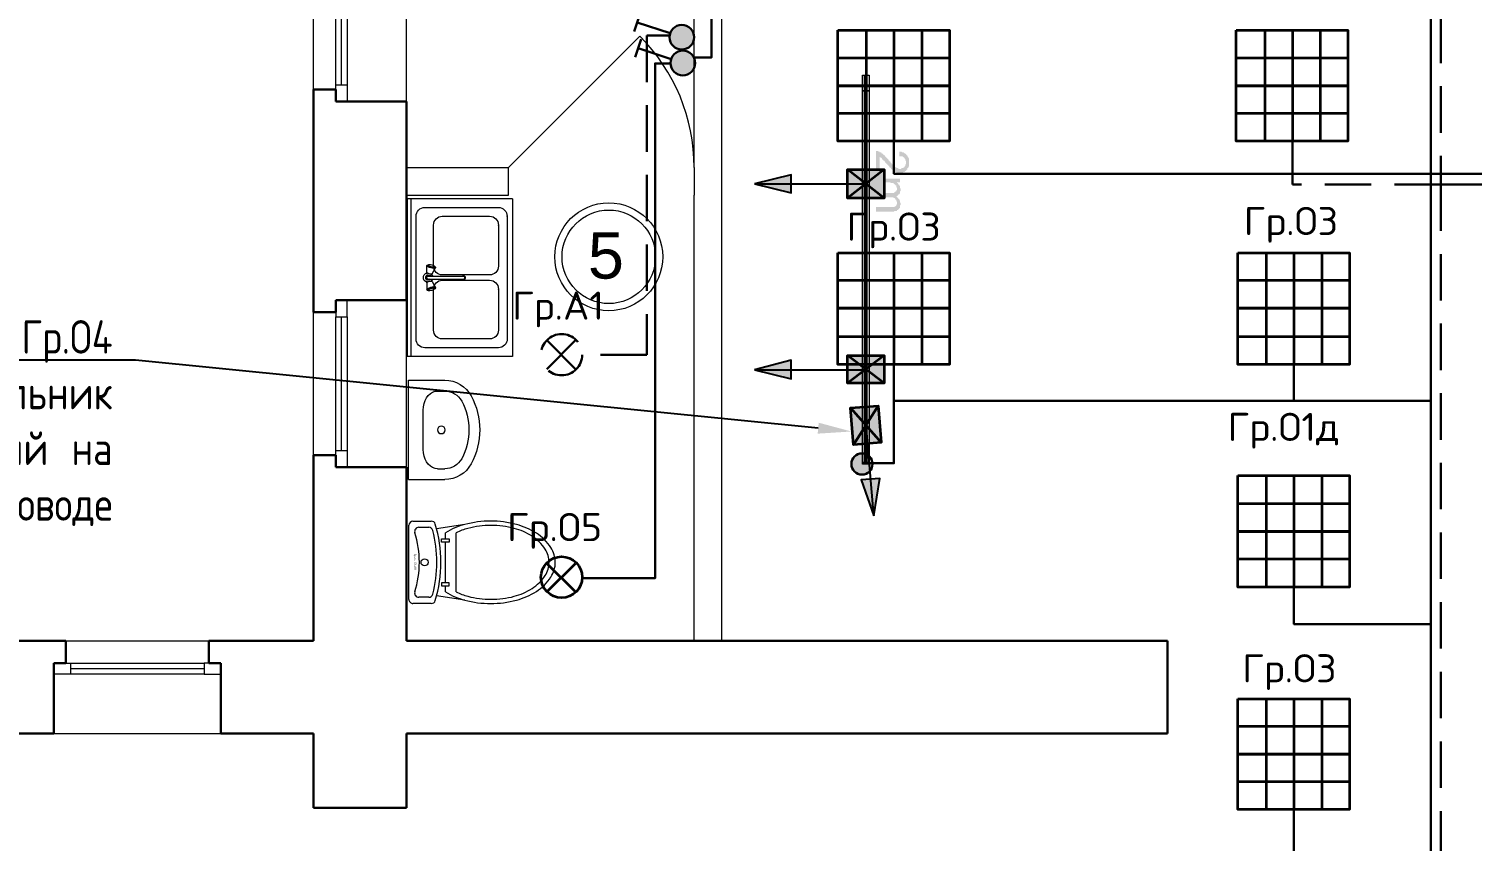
# Model space of a CAD drawing. Header units: metres. Extents: x -1525 to -1043, y -1331 to -1144.
# Drawn here: x -1447.07 to -1439.3, y -1202.86 to -1198.48 of the extents above; entities that cross this region are included whole.
import ezdxf
from ezdxf import colors
from ezdxf.entities.mleader import LeaderData, LeaderLine
from ezdxf.enums import TextEntityAlignment as Align
from ezdxf.math import Vec2, Vec3

# ---------------------------------------------------------------- set-up
doc = ezdxf.new("R2010")
doc.units = ezdxf.units.M
doc.header["$MEASUREMENT"] = 0
doc.linetypes.add('( Hidden )', pattern=[0.375, 0.25, -0.125])
doc.layers.add('_ЭОМ', color=10, linetype='Continuous', lineweight=30)
doc.layers.add('ЭС', color=5, linetype='Continuous', lineweight=30)
for name, color, linetype in [('PDF _ITAB-bus', 3, 'Continuous'), ('PDF _ITAB-light', 3, 'Continuous'), ('PDF _ITAB-light direct', 2, 'Continuous')]:
    doc.layers.add(name, color=color, linetype=linetype)
doc.styles.get("Standard").update_dxf_attribs({"font": 'txt.shx', "width": 0.8, "height": 0.0025})
doc.styles.add('Style-Arial', font='arial.ttf')

# ---------------------------------------------------------------- blocks, each defined once
blk = doc.blocks.new('*U7')
at = {"color": 7, "linetype": 'Continuous', "lineweight": 13}
for radius in [0.2906, 0.252]:
    blk.add_circle((0, 0), radius, dxfattribs=at)
at = {"color": 7, "linetype": 'Continuous', "lineweight": 13, "style": 'Style-Arial'}
blk.add_text('5', height=0.25, dxfattribs=at).set_placement((-0.1127, 0.1327), align=Align.TOP_LEFT)
blk = doc.blocks.new('SINK10')
at = {"color": 8, "linetype": 'Continuous', "lineweight": 13}
for p, q in [((-23, 0), (-23, -16.8)), ((23, 0), (-23, 0)), ((23, 0), (23, -16.8)), ((-17.86, -12.28), (-18, -13.44)), ((-17.46, -11.16), (-17.86, -12.28)), ((-16.81, -10.1), (-17.46, -11.16)), ((-15.92, -9.15), (-16.81, -10.1)), ((-14.82, -8.33), (-15.92, -9.15)), ((-13.55, -7.66), (-14.82, -8.33)), ((-12.15, -7.17), (-13.55, -7.66)), ((-10.65, -6.87), (-12.15, -7.17)), ((-9.11, -6.77), (-10.65, -6.87)), ((-9.11, -6.77), (-9.11, -6.77)), ((9.11, -6.77), (-9.11, -6.77)), ((9.11, -6.77), (9.11, -6.77)), ((10.65, -6.87), (9.11, -6.77)), ((12.15, -7.17), (10.65, -6.87)), ((13.56, -7.66), (12.15, -7.17)), ((14.82, -8.33), (13.56, -7.66)), ((15.92, -9.15), (14.82, -8.33)), ((16.81, -10.1), (15.92, -9.15)), ((17.46, -11.16), (16.81, -10.1)), ((17.86, -12.28), (17.46, -11.16)), ((18, -13.44), (17.86, -12.28)), ((-18, -13.44), (-18, -16.8)), ((18, -13.44), (18, -16.8))]:
    blk.add_line(p, q, dxfattribs=at)
for centre, radius, start, end in [((-9.11, -16.8), 13.89, 180, 241.52544), ((-9.11, -16.8), 8.89, 180, 241.52544), ((0, -15.19), 1.75, 0, 359.99999), ((9.11, -16.8), 8.89, 298.47456, 360), ((9.11, -16.8), 13.89, 298.47456, 360), ((0, 0), 28, 241.52544, 298.47456), ((0, 0), 33, 241.52544, 298.47456)]:
    blk.add_arc(centre, radius, start, end, dxfattribs=at)
blk = doc.blocks.new('SINK4')
at = {"color": 8, "linetype": 'Continuous', "lineweight": 13}
for p, q in [((-45, 0), (45, 0)), ((-45, -60), (-45, 0)), ((-45, -2), (45, -2)), ((35, -5), (-35, -5)), ((45, -60), (45, 0)), ((-40, -10), (-40, -52)), ((-6.5, -15), (-30, -15)), ((-7.48, -12.33), (-7.49, -12.79)), ((-7.49, -12.79), (-7.43, -13.35)), ((-7.38, -12.01), (-7.48, -12.33)), ((-7.43, -13.35), (-7.3, -13.96)), ((-7.09, -11.44), (-7.38, -12.01)), ((-7.22, -11.87), (-7.38, -12.01)), ((-7.3, -13.96), (-7.11, -14.55)), ((-7.01, -11.91), (-7.22, -11.87)), ((-7.11, -14.55), (-6.88, -15.06)), ((-6.89, -11.26), (-7.09, -11.44)), ((-6.77, -12.14), (-7.01, -11.91)), ((-2.96, -11.24), (-6.89, -11.26)), ((-6.63, -11.32), (-6.89, -11.26)), ((-6.88, -15.06), (-6.64, -15.45)), ((-6.53, -12.53), (-6.77, -12.14)), ((-6.64, -15.45), (-6.4, -15.68)), ((-6.33, -11.6), (-6.63, -11.32)), ((-6.3, -13.05), (-6.53, -12.53)), ((-6.4, -15.68), (-6.19, -15.73)), ((-5.86, -16.03), (-6.4, -15.68)), ((-6.02, -12.09), (-6.33, -11.6)), ((-6.11, -13.64), (-6.3, -13.05)), ((-6.19, -15.73), (-6.03, -15.58)), ((-5.98, -14.24), (-6.11, -13.64)), ((-6.03, -15.58), (-5.94, -15.27)), ((-5.74, -12.74), (-6.02, -12.09)), ((-5.92, -14.8), (-5.98, -14.24)), ((-5.94, -15.27), (-5.92, -14.8)), ((-5.86, -16.03), (-5.6, -16.09)), ((-5.5, -13.47), (-5.74, -12.74)), ((-2.18, -14.14), (-5.6, -16.09)), ((-5.6, -16.09), (-5.4, -15.91)), ((-5.34, -14.23), (-5.5, -13.47)), ((-5.4, -15.91), (-5.28, -15.51)), ((-5.26, -14.93), (-5.34, -14.23)), ((-5.28, -15.51), (-5.26, -14.93)), ((-2.8, -11.27), (-2.96, -11.24)), ((-2.62, -11.45), (-2.8, -11.27)), ((-2.66, -11.13), (-2.7, -11.37)), ((-2.27, -10.35), (-2.66, -11.13)), ((-1.87, -11.26), (-2.62, -11.46)), ((-2.44, -11.74), (-2.62, -11.45)), ((-2.27, -12.13), (-2.44, -11.74)), ((-1.65, -9.73), (-2.27, -10.35)), ((-2.12, -12.57), (-2.27, -12.13)), ((-2.18, -14.14), (-2.06, -14.03)), ((-2.03, -13.02), (-2.12, -12.57)), ((-2.06, -14.03), (-1.99, -13.79)), ((-1.98, -13.44), (-2.03, -13.02)), ((-2.02, -13.89), (-1.65, -14.27)), ((-1.99, -13.79), (-1.98, -13.44)), ((-1.25, -13.58), (-1.99, -13.78)), ((-0.87, -9.34), (-1.65, -9.73)), ((-1.65, -14.27), (-0.87, -14.66)), ((-1.21, -11.12), (-1.5, -12)), ((-1.5, -12), (-1.21, -12.88)), ((-0.46, -10.57), (-1.21, -11.12)), ((-1.21, -12.88), (-0.85, -13.15)), ((-0.81, -11.41), (-1, -12)), ((-1, -12), (-0.85, -12.46)), ((0, -9.2), (-0.87, -9.34)), ((-0.87, -14.66), (-0.85, -14.67)), ((-0.69, -11.5), (-0.85, -12)), ((-0.85, -12), (-0.85, -32.01)), ((-0.31, -11.05), (-0.81, -11.41)), ((-0.26, -11.19), (-0.69, -11.5)), ((0.46, -10.57), (-0.46, -10.57)), ((0.31, -11.05), (-0.31, -11.05)), ((0.26, -11.19), (-0.26, -11.19)), ((0.87, -9.34), (0, -9.2)), ((0.69, -11.5), (0.26, -11.19)), ((0.81, -11.41), (0.31, -11.05)), ((1.21, -11.12), (0.46, -10.57)), ((0.85, -12), (0.69, -11.5)), ((1, -12), (0.81, -11.41)), ((0.85, -12.46), (1, -12)), ((0.85, -12), (0.85, -32.01)), ((0.85, -13.15), (1.21, -12.88)), ((0.85, -14.67), (0.87, -14.66)), ((1.65, -9.73), (0.87, -9.34)), ((0.87, -14.66), (1.65, -14.27)), ((1.5, -12), (1.21, -11.12)), ((1.21, -12.88), (1.5, -12)), ((1.25, -13.58), (1.99, -13.78)), ((2.27, -10.35), (1.65, -9.73)), ((1.65, -14.27), (2.02, -13.89)), ((1.87, -11.26), (2.62, -11.46)), ((2.03, -13.02), (1.98, -13.44)), ((1.98, -13.44), (1.99, -13.79)), ((1.99, -13.79), (2.06, -14.03)), ((2.12, -12.57), (2.03, -13.02)), ((2.06, -14.03), (2.18, -14.14)), ((2.27, -12.13), (2.12, -12.57)), ((2.18, -14.14), (5.6, -16.09)), ((2.66, -11.13), (2.27, -10.35)), ((2.44, -11.74), (2.27, -12.13)), ((2.62, -11.45), (2.44, -11.74)), ((2.8, -11.27), (2.62, -11.45)), ((2.7, -11.37), (2.66, -11.13)), ((2.96, -11.24), (2.8, -11.27)), ((2.96, -11.24), (6.89, -11.26)), ((5.34, -14.23), (5.26, -14.93)), ((5.26, -14.93), (5.28, -15.51)), ((5.28, -15.51), (5.4, -15.91)), ((5.5, -13.47), (5.34, -14.23)), ((5.4, -15.91), (5.6, -16.09)), ((5.74, -12.74), (5.5, -13.47)), ((5.6, -16.09), (5.86, -16.03)), ((6.02, -12.09), (5.74, -12.74)), ((5.86, -16.03), (6.4, -15.68)), ((5.98, -14.24), (5.92, -14.8)), ((5.92, -14.8), (5.94, -15.27)), ((5.94, -15.27), (6.03, -15.58)), ((6.11, -13.64), (5.98, -14.24)), ((6.33, -11.6), (6.02, -12.09)), ((6.03, -15.58), (6.19, -15.73)), ((6.3, -13.05), (6.11, -13.64)), ((6.19, -15.73), (6.4, -15.68)), ((6.53, -12.53), (6.3, -13.05)), ((6.63, -11.32), (6.33, -11.6)), ((6.4, -15.68), (6.64, -15.45)), ((30, -15), (6.5, -15)), ((6.77, -12.14), (6.53, -12.53)), ((6.89, -11.26), (6.63, -11.32)), ((6.64, -15.45), (6.88, -15.06)), ((7.01, -11.91), (6.77, -12.14)), ((6.88, -15.06), (7.11, -14.55)), ((7.09, -11.44), (6.89, -11.26)), ((7.22, -11.87), (7.01, -11.91)), ((7.09, -11.44), (7.38, -12.01)), ((7.11, -14.55), (7.3, -13.96)), ((7.38, -12.01), (7.22, -11.87)), ((7.3, -13.96), (7.43, -13.35)), ((7.48, -12.33), (7.38, -12.01)), ((7.43, -13.35), (7.49, -12.79)), ((7.49, -12.79), (7.48, -12.33)), ((40, -52), (40, -10)), ((-35, -20), (-35, -47)), ((-1.5, -47), (-1.5, -20)), ((1.5, -20), (1.5, -47)), ((35, -47), (35, -20)), ((-1.05, -32.01), (-0.85, -31.44)), ((-0.85, -32.58), (-1.05, -32.01)), ((-0.69, -32.47), (-0.85, -32.01)), ((-0.32, -32.94), (-0.85, -32.58)), ((-0.85, -32.58), (-0.69, -33.02)), ((-0.26, -32.76), (-0.69, -32.47)), ((0.26, -32.76), (-0.26, -32.76)), ((0.69, -32.47), (0.26, -32.76)), ((0.85, -32.58), (0.32, -32.94)), ((0.85, -32.01), (0.69, -32.47)), ((0.85, -32.58), (0.69, -33.02)), ((0.85, -31.44), (1.05, -32.01)), ((1.05, -32.01), (0.85, -32.58)), ((-0.26, -33.31), (-0.69, -33.02)), ((0.32, -32.94), (-0.32, -32.94)), ((0.26, -33.31), (-0.26, -33.31)), ((0.69, -33.02), (0.26, -33.31)), ((-35, -57), (35, -57)), ((-30, -52), (-6.5, -52)), ((6.5, -52), (30, -52)), ((-45, -60), (45, -60))]:
    blk.add_line(p, q, dxfattribs=at)
for centre, start, end in [((-35, -10), 90, 180), ((35, -10), 0, 90), ((-30, -20), 90, 180), ((-6.5, -20), 0, 90), ((6.5, -20), 90, 180), ((30, -20), 0, 90), ((-30, -47), 180, 270), ((-6.5, -47), 270, 0), ((6.5, -47), 180, 270), ((30, -47), 270, 0), ((-35, -52), 180, 270), ((35, -52), 270, 0)]:
    blk.add_arc(centre, 5, start, end, dxfattribs=at)
for p in [(-35, -57), (-30, -52), (6.5, -52)]:
    blk.add_point(p, dxfattribs=at)
blk = doc.blocks.new('ун3_1')
at = {"color": 8, "linetype": 'Continuous', "lineweight": 13}
for p, q in [((-0.2392, 0.3536), (-0.2125, 0.175)), ((0.1873, 0.2989), (-0.187, 0.2989)), ((0.2392, 0.3536), (0.2125, 0.175)), ((-0.1484, 0.2321), (-0.1868, 0.2321)), ((0.1287, 0.2321), (-0.1284, 0.2321)), ((0.1868, 0.2321), (0.1487, 0.2321)), ((-0.2601, 0.026), (-0.2601, 0.1418)), ((-0.2211, 0.0624), (-0.2211, 0.1258)), ((0.2211, 0.1258), (0.2211, 0.0624)), ((0.2601, 0.1418), (0.2601, 0.026)), ((0.2341, 0), (-0.2341, 0))]:
    blk.add_line(p, q, dxfattribs=at)
at = {"color": 8, "linetype": 'Continuous', "lineweight": 13, "flags": 128}
for points in [[(-0.1284, 0.2545), (-0.1284, 0.2056), (-0.1484, 0.2056), (-0.1484, 0.2545), (-0.1284, 0.2545)], [(0.1287, 0.2545), (0.1287, 0.2056), (0.1487, 0.2056), (0.1487, 0.2545), (0.1287, 0.2545)]]:
    blk.add_lwpolyline(points, close=True, dxfattribs=at)
at = {"color": 8, "linetype": 'Continuous', "lineweight": 13}
blk.add_circle((0, 0.0988), 0.0222, dxfattribs=at)
for centre, radius, start, end in [((0, 0.755), 0.1702, 90, 123.02347), ((0, 0.755), 0.1702, 56.97653, 90), ((0.0741, 0.641), 0.3061, 123.02347, 147.49221), ((0.0666, 0.6307), 0.2748, 123.02347, 147.49221), ((0.0001, 0.733), 0.1527, 90, 123.02347), ((0.0001, 0.733), 0.1527, 56.97653, 90), ((-0.0663, 0.6307), 0.2748, 32.50779, 56.97653), ((-0.0741, 0.641), 0.3061, 32.50779, 56.97653), ((0.1919, 0.5659), 0.4459, 147.49221, 165.21334), ((0.1724, 0.5633), 0.4002, 147.49221, 165.21334), ((-0.1721, 0.5633), 0.4002, 14.78666, 32.50779), ((-0.1919, 0.5659), 0.4459, 14.78666, 32.50779), ((0.3785, 0.5166), 0.6389, 165.21334, 180), ((0.3399, 0.5191), 0.5734, 165.21334, 180), ((-0.3396, 0.5191), 0.5734, 0, 14.78666), ((-0.3785, 0.5166), 0.6389, 0, 14.78666), ((0.3785, 0.5166), 0.6389, 180, 194.78666), ((0.3399, 0.5191), 0.5734, 180, 194.78666), ((-0.3396, 0.5191), 0.5734, 345.21334, 0), ((-0.3785, 0.5166), 0.6389, 345.21334, 0), ((0.1724, 0.4749), 0.4002, 194.78666, 206.09469), ((-0.1721, 0.4749), 0.4002, 333.90531, 345.21334), ((0.1919, 0.4674), 0.4459, 194.78666, 211.85106), ((-0.1919, 0.4674), 0.4459, 328.14894, 345.21334), ((0, -0.6244), 0.8272, 73.0112, 106.9888), ((-0.2341, 0.1418), 0.026, 106.9888, 180), ((-0.1951, 0.1258), 0.026, 104.57561, 180), ((0, -0.6244), 0.8012, 75.42439, 104.57561), ((0.1951, 0.1258), 0.026, 0, 75.42439), ((0.2341, 0.1418), 0.026, 0, 73.0112), ((-0.2341, 0.026), 0.026, 180, 270), ((-0.1951, 0.0624), 0.026, 180, 287.34204), ((0, -0.5622), 0.6284, 72.65796, 107.34204), ((0.1951, 0.0624), 0.026, 252.65796, 0), ((0.2341, 0.026), 0.026, 270, 0)]:
    blk.add_arc(centre, radius, start, end, dxfattribs=at)
at = {"color": 8, "linetype": 'Continuous', "lineweight": 13, "insert": (0.0463, 0.0474), "char_height": 0.013005, "width": 61.848484, "attachment_point": 3}
blk.add_mtext('Spais Shattl', dxfattribs=at)
blk = doc.blocks.new('*U45')
at = {"true_color": 0xffffff}
h = blk.add_hatch(color=7, dxfattribs=at)
h.dxf.hatch_style = 1
h.paths.add_polyline_path([(10.3, 4, 1), (0, 4, 1)])
at = {"color": 0, "lineweight": 30}
for p in [(6.78, 8.88), (7.61, 23.84), (15.08, 21.35)]:
    blk.add_line(p, (11.35, 22.6), dxfattribs=at)
blk.add_circle((5.15, 4), 5.15, dxfattribs=at)

msp = doc.modelspace()

# ---------------------------------------------------------------- hatches: boundary and pattern name
at = {"layer": 'PDF _ITAB-bus', "linetype": 'Continuous', "lineweight": 13, "transparency": 33554559}
for points in [[(-1442.48803921, -1199.25930955), (-1442.50822075, -1199.25930955), (-1442.50822075, -1199.14225662), (-1442.50822075, -1199.14225662), (-1442.50418444, -1199.14225662), (-1442.50418444, -1199.14225662), (-1442.50014813, -1199.14225662), (-1442.49611182, -1199.14225662), (-1442.49611182, -1199.14629292), (-1442.49611182, -1199.14629292), (-1442.49207551, -1199.14629292), (-1442.49207551, -1199.14629292), (-1442.48803921, -1199.14629292), (-1442.48803921, -1199.15032923), (-1442.4840029, -1199.15032923), (-1442.47996659, -1199.15032923), (-1442.47996659, -1199.15436554), (-1442.47593028, -1199.15436554), (-1442.47593028, -1199.15436554), (-1442.47189397, -1199.15840185), (-1442.47189397, -1199.15840185), (-1442.47189397, -1199.15840185), (-1442.46785767, -1199.16243816), (-1442.46785767, -1199.16243816), (-1442.46785767, -1199.16243816), (-1442.46382136, -1199.16647446), (-1442.46382136, -1199.16647446), (-1442.45978505, -1199.16647446), (-1442.45978505, -1199.17051077), (-1442.45978505, -1199.17051077), (-1442.45574874, -1199.17454708), (-1442.45574874, -1199.17454708), (-1442.45171243, -1199.17858339), (-1442.45171243, -1199.17858339), (-1442.44767613, -1199.1826197), (-1442.44767613, -1199.1826197), (-1442.44363982, -1199.186656), (-1442.44363982, -1199.186656), (-1442.43960351, -1199.19069231), (-1442.43960351, -1199.19472862), (-1442.4355672, -1199.19472862), (-1442.4355672, -1199.19876493), (-1442.43153089, -1199.19876493), (-1442.43153089, -1199.20280124), (-1442.42749459, -1199.20683754), (-1442.42749459, -1199.20683754), (-1442.42345828, -1199.21087385), (-1442.42345828, -1199.21087385), (-1442.42345828, -1199.21491016), (-1442.41942197, -1199.21491016), (-1442.41942197, -1199.21491016), (-1442.41538566, -1199.21894647), (-1442.41538566, -1199.21894647), (-1442.41538566, -1199.22298278), (-1442.41134935, -1199.22298278), (-1442.41134935, -1199.22298278), (-1442.40731305, -1199.22298278), (-1442.40731305, -1199.22701908), (-1442.40731305, -1199.22701908), (-1442.40731305, -1199.22701908), (-1442.40327674, -1199.23105539), (-1442.39924043, -1199.23105539), (-1442.39924043, -1199.23105539), (-1442.39520412, -1199.2350917), (-1442.39520412, -1199.2350917), (-1442.39116781, -1199.2350917), (-1442.38713151, -1199.2350917), (-1442.38713151, -1199.23912801), (-1442.3830952, -1199.23912801), (-1442.3830952, -1199.23912801), (-1442.37905889, -1199.23912801), (-1442.37905889, -1199.23912801), (-1442.37502258, -1199.23912801), (-1442.37502258, -1199.23912801), (-1442.37098627, -1199.23912801), (-1442.37098627, -1199.2350917), (-1442.36694997, -1199.2350917), (-1442.36291366, -1199.2350917), (-1442.36291366, -1199.2350917), (-1442.35887735, -1199.23105539), (-1442.35887735, -1199.23105539), (-1442.35484104, -1199.23105539), (-1442.35484104, -1199.22701908), (-1442.35484104, -1199.22701908), (-1442.35484104, -1199.22701908), (-1442.35080473, -1199.22298278), (-1442.35080473, -1199.22298278), (-1442.35080473, -1199.21894647), (-1442.35080473, -1199.21491016), (-1442.34676843, -1199.21491016), (-1442.34676843, -1199.21087385), (-1442.34676843, -1199.21087385), (-1442.34676843, -1199.20683754), (-1442.34676843, -1199.20280124), (-1442.34676843, -1199.20280124), (-1442.34676843, -1199.19876493), (-1442.34676843, -1199.19472862), (-1442.35080473, -1199.19472862), (-1442.35080473, -1199.19069231), (-1442.35080473, -1199.19069231), (-1442.35080473, -1199.186656), (-1442.35080473, -1199.186656), (-1442.35484104, -1199.1826197), (-1442.35484104, -1199.1826197), (-1442.35484104, -1199.17858339), (-1442.35887735, -1199.17858339), (-1442.35887735, -1199.17858339), (-1442.35887735, -1199.17454708), (-1442.36291366, -1199.17454708), (-1442.36291366, -1199.17454708), (-1442.36694997, -1199.17051077), (-1442.36694997, -1199.17051077), (-1442.37098627, -1199.17051077), (-1442.37502258, -1199.17051077), (-1442.37502258, -1199.17051077), (-1442.37905889, -1199.17051077), (-1442.3830952, -1199.17051077), (-1442.3830952, -1199.17051077), (-1442.3830952, -1199.14629292), (-1442.37905889, -1199.14629292), (-1442.37502258, -1199.14629292), (-1442.37502258, -1199.14629292), (-1442.37098627, -1199.14629292), (-1442.36694997, -1199.15032923), (-1442.36694997, -1199.15032923), (-1442.36291366, -1199.15032923), (-1442.36291366, -1199.15032923), (-1442.35887735, -1199.15032923), (-1442.35484104, -1199.15436554), (-1442.35484104, -1199.15436554), (-1442.35080473, -1199.15436554), (-1442.35080473, -1199.15840185), (-1442.34676843, -1199.15840185), (-1442.34676843, -1199.15840185), (-1442.34676843, -1199.16243816), (-1442.34273212, -1199.16243816), (-1442.34273212, -1199.16243816), (-1442.34273212, -1199.16647446), (-1442.33869581, -1199.16647446), (-1442.33869581, -1199.17051077), (-1442.33869581, -1199.17051077), (-1442.3346595, -1199.17454708), (-1442.3346595, -1199.17454708), (-1442.3346595, -1199.17858339), (-1442.3346595, -1199.17858339), (-1442.33062319, -1199.1826197), (-1442.33062319, -1199.1826197), (-1442.33062319, -1199.186656), (-1442.33062319, -1199.19069231), (-1442.33062319, -1199.19069231), (-1442.33062319, -1199.19472862), (-1442.33062319, -1199.19876493), (-1442.33062319, -1199.19876493), (-1442.33062319, -1199.20280124), (-1442.33062319, -1199.20683754), (-1442.33062319, -1199.20683754), (-1442.33062319, -1199.21087385), (-1442.33062319, -1199.21491016), (-1442.33062319, -1199.21491016), (-1442.33062319, -1199.21894647), (-1442.33062319, -1199.21894647), (-1442.33062319, -1199.22298278), (-1442.33062319, -1199.22701908), (-1442.3346595, -1199.22701908), (-1442.3346595, -1199.23105539), (-1442.3346595, -1199.23105539), (-1442.3346595, -1199.2350917), (-1442.33869581, -1199.2350917), (-1442.33869581, -1199.23912801), (-1442.33869581, -1199.23912801), (-1442.33869581, -1199.24316432), (-1442.34273212, -1199.24316432), (-1442.34273212, -1199.24720062), (-1442.34273212, -1199.24720062), (-1442.34676843, -1199.24720062), (-1442.34676843, -1199.25123693), (-1442.35080473, -1199.25123693), (-1442.35080473, -1199.25123693), (-1442.35484104, -1199.25527324), (-1442.35484104, -1199.25527324), (-1442.35887735, -1199.25527324), (-1442.35887735, -1199.25527324), (-1442.36291366, -1199.25930955), (-1442.36291366, -1199.25930955), (-1442.36694997, -1199.25930955), (-1442.36694997, -1199.25930955), (-1442.37098627, -1199.25930955), (-1442.37502258, -1199.25930955), (-1442.37502258, -1199.25930955), (-1442.37905889, -1199.25930955), (-1442.37905889, -1199.25930955), (-1442.3830952, -1199.25930955), (-1442.3830952, -1199.25930955), (-1442.38713151, -1199.25930955), (-1442.38713151, -1199.25930955), (-1442.39116781, -1199.25930955), (-1442.39520412, -1199.25930955), (-1442.39520412, -1199.25930955), (-1442.39924043, -1199.25930955), (-1442.39924043, -1199.25527324), (-1442.40327674, -1199.25527324), (-1442.40327674, -1199.25527324), (-1442.40731305, -1199.25527324), (-1442.40731305, -1199.25123693), (-1442.41134935, -1199.25123693), (-1442.41134935, -1199.25123693), (-1442.41538566, -1199.24720062), (-1442.41538566, -1199.24720062), (-1442.41942197, -1199.24316432), (-1442.41942197, -1199.24316432), (-1442.42345828, -1199.24316432), (-1442.42345828, -1199.23912801), (-1442.42345828, -1199.23912801), (-1442.42749459, -1199.23912801), (-1442.42749459, -1199.2350917), (-1442.42749459, -1199.2350917), (-1442.43153089, -1199.2350917), (-1442.43153089, -1199.23105539), (-1442.4355672, -1199.23105539), (-1442.4355672, -1199.22701908), (-1442.4355672, -1199.22701908), (-1442.43960351, -1199.22298278), (-1442.43960351, -1199.22298278), (-1442.44363982, -1199.21894647), (-1442.44363982, -1199.21894647), (-1442.44767613, -1199.21491016), (-1442.44767613, -1199.21491016), (-1442.45171243, -1199.21087385), (-1442.45171243, -1199.21087385), (-1442.45574874, -1199.20683754), (-1442.45574874, -1199.20683754), (-1442.45978505, -1199.20280124), (-1442.45978505, -1199.19876493), (-1442.46382136, -1199.19876493), (-1442.46382136, -1199.19472862), (-1442.46785767, -1199.19472862), (-1442.46785767, -1199.19069231), (-1442.47189397, -1199.19069231), (-1442.47189397, -1199.186656), (-1442.47189397, -1199.186656), (-1442.47593028, -1199.186656), (-1442.47593028, -1199.1826197), (-1442.47593028, -1199.1826197), (-1442.47593028, -1199.1826197), (-1442.47996659, -1199.17858339), (-1442.47996659, -1199.17858339), (-1442.4840029, -1199.17858339), (-1442.4840029, -1199.17454708), (-1442.48803921, -1199.17454708), (-1442.48803921, -1199.17454708), (-1442.48803921, -1199.17454708)], [(-1442.50822075, -1199.29160001), (-1442.37905889, -1199.29160001), (-1442.37905889, -1199.31178155), (-1442.39924043, -1199.31178155), (-1442.39520412, -1199.31178155), (-1442.39520412, -1199.31581786), (-1442.39116781, -1199.31581786), (-1442.39116781, -1199.31581786), (-1442.38713151, -1199.31985417), (-1442.38713151, -1199.31985417), (-1442.38713151, -1199.32389048), (-1442.3830952, -1199.32389048), (-1442.3830952, -1199.32792678), (-1442.3830952, -1199.32792678), (-1442.3830952, -1199.32792678), (-1442.37905889, -1199.33196309), (-1442.37905889, -1199.33196309), (-1442.37905889, -1199.3359994), (-1442.37905889, -1199.34003571), (-1442.37905889, -1199.34003571), (-1442.37905889, -1199.34407202), (-1442.37502258, -1199.34407202), (-1442.37502258, -1199.34810832), (-1442.37502258, -1199.35214463), (-1442.37502258, -1199.35214463), (-1442.37502258, -1199.35618094), (-1442.37905889, -1199.36021725), (-1442.37905889, -1199.36021725), (-1442.37905889, -1199.36425356), (-1442.37905889, -1199.36425356), (-1442.37905889, -1199.36828986), (-1442.37905889, -1199.37232617), (-1442.3830952, -1199.37232617), (-1442.3830952, -1199.37232617), (-1442.3830952, -1199.37232617), (-1442.3830952, -1199.37636248), (-1442.38713151, -1199.37636248), (-1442.38713151, -1199.38039879), (-1442.39116781, -1199.38039879), (-1442.39116781, -1199.3844351), (-1442.39520412, -1199.3844351), (-1442.39520412, -1199.3844351), (-1442.39924043, -1199.3884714), (-1442.39924043, -1199.3884714), (-1442.39924043, -1199.3884714), (-1442.39520412, -1199.3884714), (-1442.39520412, -1199.39250771), (-1442.39116781, -1199.39250771), (-1442.39116781, -1199.39654402), (-1442.38713151, -1199.39654402), (-1442.38713151, -1199.40058033), (-1442.3830952, -1199.40058033), (-1442.3830952, -1199.40461664), (-1442.3830952, -1199.40461664), (-1442.3830952, -1199.40865294), (-1442.37905889, -1199.40865294), (-1442.37905889, -1199.41268925), (-1442.37905889, -1199.41268925), (-1442.37905889, -1199.41672556), (-1442.37905889, -1199.41672556), (-1442.37905889, -1199.42076187), (-1442.37502258, -1199.42076187), (-1442.37502258, -1199.42479818), (-1442.37502258, -1199.42883448), (-1442.37502258, -1199.42883448), (-1442.37502258, -1199.43287079), (-1442.37905889, -1199.4369071), (-1442.37905889, -1199.4369071), (-1442.37905889, -1199.44094341), (-1442.37905889, -1199.44497972), (-1442.37905889, -1199.44497972), (-1442.37905889, -1199.44901602), (-1442.3830952, -1199.44901602), (-1442.3830952, -1199.45305233), (-1442.3830952, -1199.45305233), (-1442.38713151, -1199.45708864), (-1442.38713151, -1199.45708864), (-1442.38713151, -1199.45708864), (-1442.38713151, -1199.45708864), (-1442.39116781, -1199.46112495), (-1442.39116781, -1199.46112495), (-1442.39520412, -1199.46112495), (-1442.39520412, -1199.46516126), (-1442.39924043, -1199.46516126), (-1442.39924043, -1199.46516126), (-1442.40327674, -1199.46516126), (-1442.40731305, -1199.46516126), (-1442.40731305, -1199.46516126), (-1442.41134935, -1199.46919756), (-1442.41134935, -1199.46919756), (-1442.41538566, -1199.46919756), (-1442.41942197, -1199.46919756), (-1442.41942197, -1199.46919756), (-1442.50822075, -1199.46919756), (-1442.50822075, -1199.44497972), (-1442.42749459, -1199.44497972), (-1442.42345828, -1199.44497972), (-1442.42345828, -1199.44497972), (-1442.41942197, -1199.44497972), (-1442.41538566, -1199.44497972), (-1442.41538566, -1199.44497972), (-1442.41134935, -1199.44497972), (-1442.41134935, -1199.44497972), (-1442.40731305, -1199.44497972), (-1442.40731305, -1199.44094341), (-1442.40327674, -1199.44094341), (-1442.40327674, -1199.44094341), (-1442.39924043, -1199.4369071), (-1442.39924043, -1199.4369071), (-1442.39924043, -1199.4369071), (-1442.39924043, -1199.43287079), (-1442.39924043, -1199.43287079), (-1442.39520412, -1199.42883448), (-1442.39520412, -1199.42883448), (-1442.39520412, -1199.42479818), (-1442.39520412, -1199.42076187), (-1442.39520412, -1199.42076187), (-1442.39520412, -1199.41672556), (-1442.39520412, -1199.41672556), (-1442.39924043, -1199.41268925), (-1442.39924043, -1199.40865294), (-1442.39924043, -1199.40865294), (-1442.39924043, -1199.40461664), (-1442.40327674, -1199.40461664), (-1442.40327674, -1199.40058033), (-1442.40327674, -1199.40058033), (-1442.40327674, -1199.40058033), (-1442.40731305, -1199.39654402), (-1442.40731305, -1199.39654402), (-1442.41134935, -1199.39654402), (-1442.41134935, -1199.39654402), (-1442.41538566, -1199.39250771), (-1442.41538566, -1199.39250771), (-1442.41942197, -1199.39250771), (-1442.41942197, -1199.39250771), (-1442.42345828, -1199.39250771), (-1442.42749459, -1199.39250771), (-1442.42749459, -1199.39250771), (-1442.43153089, -1199.39250771), (-1442.4355672, -1199.39250771), (-1442.50822075, -1199.39250771), (-1442.50822075, -1199.36828986), (-1442.42345828, -1199.36828986), (-1442.42345828, -1199.36828986), (-1442.41942197, -1199.36828986), (-1442.41538566, -1199.36828986), (-1442.41538566, -1199.36828986), (-1442.41134935, -1199.36828986), (-1442.41134935, -1199.36828986), (-1442.40731305, -1199.36425356), (-1442.40731305, -1199.36425356), (-1442.40327674, -1199.36425356), (-1442.40327674, -1199.36425356), (-1442.40327674, -1199.36021725), (-1442.39924043, -1199.36021725), (-1442.39924043, -1199.36021725), (-1442.39924043, -1199.35618094), (-1442.39520412, -1199.35214463), (-1442.39520412, -1199.35214463), (-1442.39520412, -1199.34810832), (-1442.39520412, -1199.34810832), (-1442.39520412, -1199.34407202), (-1442.39520412, -1199.34407202), (-1442.39520412, -1199.34003571), (-1442.39520412, -1199.34003571), (-1442.39924043, -1199.3359994), (-1442.39924043, -1199.33196309), (-1442.39924043, -1199.33196309), (-1442.39924043, -1199.32792678), (-1442.39924043, -1199.32792678), (-1442.40327674, -1199.32792678), (-1442.40327674, -1199.32389048), (-1442.40731305, -1199.32389048), (-1442.40731305, -1199.31985417), (-1442.40731305, -1199.31985417), (-1442.41134935, -1199.31985417), (-1442.41538566, -1199.31581786), (-1442.41538566, -1199.31581786), (-1442.41538566, -1199.31581786), (-1442.41942197, -1199.31581786), (-1442.41942197, -1199.31581786), (-1442.42345828, -1199.31581786), (-1442.42345828, -1199.31581786), (-1442.42749459, -1199.31581786), (-1442.43153089, -1199.31178155), (-1442.43153089, -1199.31178155), (-1442.4355672, -1199.31178155), (-1442.43960351, -1199.31178155), (-1442.44363982, -1199.31178155), (-1442.44363982, -1199.31178155), (-1442.50822075, -1199.31178155)]]:
    msp.add_hatch(color=256, dxfattribs=at).paths.add_polyline_path(points)
at = {"layer": 'PDF _ITAB-light', "linetype": 'Continuous', "lineweight": 13, "transparency": 33554559}
for points in [[(-1442.46382136, -1199.24316432), (-1442.66160045, -1199.24316432), (-1442.66160045, -1199.39654402), (-1442.46382136, -1199.39654402)], [(-1442.46382136, -1200.2441687), (-1442.66160045, -1200.2441687), (-1442.66160045, -1200.3935121), (-1442.46382136, -1200.3935121)], [(-1442.62930999, -1200.72448935), (-1442.47996659, -1200.71238043), (-1442.49611182, -1200.52671026), (-1442.49611182, -1200.51460134), (-1442.64545522, -1200.52671026), (-1442.62930999, -1200.71238043)]]:
    msp.add_hatch(color=5, dxfattribs=at).paths.add_polyline_path(points)
at = {"layer": 'PDF _ITAB-light direct', "linetype": 'Continuous', "lineweight": 13, "transparency": 33554559}
for points in [[(-1442.96432355, -1199.36828986), (-1442.96432355, -1199.27141847), (-1443.16210264, -1199.31985417)], [(-1442.96432355, -1200.36929425), (-1442.96432355, -1200.26838655), (-1443.16210264, -1200.32085855)], [(-1442.52032967, -1201.10793861), (-1442.48803921, -1200.91419583), (-1442.48803921, -1200.90612321), (-1442.58894691, -1200.91419583)]]:
    msp.add_hatch(color=256, dxfattribs=at).paths.add_polyline_path(points)
at = {"layer": 'ЭС', "linetype": 'Continuous', "lineweight": 30}
h = msp.add_hatch(color=2, dxfattribs=at)
h.dxf.hatch_style = 1
h.paths.add_polyline_path([(-1442.52691073, -1200.82870618, 1), (-1442.64084683, -1200.82870618, 1)])

# ---------------------------------------------------------------- linework, layer by layer
at = {"color": 7, "linetype": 'Continuous', "lineweight": 13}
for p, q in [((-1443.48780448, -1199.23069515), (-1443.48780448, -1196.60069515)), ((-1443.33780448, -1201.78069515), (-1443.33780448, -1196.75069515)), ((-1444.48780448, -1199.23069515), (-1443.7806977, -1198.52358837)), ((-1445.03780448, -1199.23069515), (-1444.48780448, -1199.23069515)), ((-1444.48780448, -1199.38069515), (-1444.48780448, -1199.23069515)), ((-1443.48780448, -1199.23069515), (-1443.48780448, -1199.38069515)), ((-1445.03780448, -1199.38069515), (-1444.48780448, -1199.38069515)), ((-1443.48780448, -1201.78069515), (-1443.48780448, -1199.38069515))]:
    msp.add_line(p, q, dxfattribs=at)
at = {"color": 7, "linetype": 'Continuous', "lineweight": 0}
for p, q in [((-1445.03780448, -1198.87569515), (-1445.03780448, -1197.97569515)), ((-1445.53780448, -1198.81069515), (-1445.53780448, -1198.04069515)), ((-1445.41780448, -1198.78569515), (-1445.41780448, -1198.06569515)), ((-1445.38780448, -1198.78569515), (-1445.38780448, -1198.06569515)), ((-1445.35780448, -1198.06569515), (-1445.35780448, -1198.78569515)), ((-1445.53780448, -1200.78069515), (-1445.53780448, -1200.01069515)), ((-1445.03780448, -1200.84569515), (-1445.03780448, -1199.94569515)), ((-1445.41780448, -1200.75569515), (-1445.41780448, -1200.03569515)), ((-1445.38780448, -1200.75569515), (-1445.38780448, -1200.03569515)), ((-1445.35780448, -1200.03569515), (-1445.35780448, -1200.75569515)), ((-1446.87280448, -1201.78069515), (-1446.10280448, -1201.78069515)), ((-1446.84780448, -1201.90069515), (-1446.12780448, -1201.90069515)), ((-1446.84780448, -1201.93069515), (-1446.12780448, -1201.93069515)), ((-1446.12780448, -1201.96069515), (-1446.84780448, -1201.96069515)), ((-1446.93780448, -1202.28069515), (-1446.03780448, -1202.28069515))]:
    msp.add_line(p, q, dxfattribs=at)
at = {"color": 7, "linetype": 'Continuous', "lineweight": 30}
for p, q in [((-1445.53780448, -1200.01069515), (-1445.53780448, -1198.81069515)), ((-1445.41780448, -1198.81069515), (-1445.53780448, -1198.81069515)), ((-1445.41780448, -1198.87569515), (-1445.41780448, -1198.81069515)), ((-1445.03780448, -1198.87569515), (-1445.41780448, -1198.87569515)), ((-1445.03780448, -1199.94569515), (-1445.03780448, -1198.87569515)), ((-1445.41780448, -1200.01069515), (-1445.53780448, -1200.01069515)), ((-1445.03780448, -1199.94569515), (-1445.41780448, -1199.94569515)), ((-1445.41780448, -1200.01069515), (-1445.41780448, -1199.94569515)), ((-1445.41780448, -1200.78069515), (-1445.53780448, -1200.78069515)), ((-1445.53780448, -1201.78069515), (-1445.53780448, -1200.78069515)), ((-1445.41780448, -1200.84569515), (-1445.41780448, -1200.78069515)), ((-1445.03780448, -1200.84569515), (-1445.41780448, -1200.84569515)), ((-1445.03780448, -1201.78069515), (-1445.03780448, -1200.84569515)), ((-1446.87280448, -1201.90069515), (-1446.87280448, -1201.78069515)), ((-1446.10280448, -1201.90069515), (-1446.10280448, -1201.78069515)), ((-1440.93780448, -1202.28069515), (-1440.93780448, -1201.78069515)), ((-1446.93780448, -1202.28069515), (-1446.93780448, -1201.90069515)), ((-1446.93780448, -1201.90069515), (-1446.87280448, -1201.90069515)), ((-1446.10280448, -1201.90069515), (-1446.03780448, -1201.90069515)), ((-1446.03780448, -1202.28069515), (-1446.03780448, -1201.90069515)), ((-1445.53780448, -1202.68069515), (-1445.53780448, -1202.28069515)), ((-1445.03780448, -1202.68069515), (-1445.03780448, -1202.28069515)), ((-1445.53780448, -1202.68069515), (-1445.03780448, -1202.68069515))]:
    msp.add_line(p, q, dxfattribs=at)
at = {"lineweight": 30}
for p, q in [((-1448.30280448, -1201.78069515), (-1446.87280448, -1201.78069515)), ((-1446.10280448, -1201.78069515), (-1445.53780448, -1201.78069515)), ((-1445.03780448, -1201.78069515), (-1440.93780448, -1201.78069515)), ((-1448.23780448, -1202.28069515), (-1446.93780448, -1202.28069515)), ((-1446.03780448, -1202.28069515), (-1445.53780448, -1202.28069515)), ((-1445.03780448, -1202.28069515), (-1440.93780448, -1202.28069515))]:
    msp.add_line(p, q, dxfattribs=at)
at = {"color": 7, "linetype": 'Continuous', "lineweight": 13, "flags": 128}
for points in [[(-1445.41780448, -1198.87569515), (-1445.41780448, -1198.78569515), (-1445.35780448, -1198.78569515), (-1445.35780448, -1198.87569515), (-1445.41780448, -1198.87569515)], [(-1445.41780448, -1199.94569515), (-1445.41780448, -1200.03569515), (-1445.35780448, -1200.03569515), (-1445.35780448, -1199.94569515), (-1445.41780448, -1199.94569515)], [(-1445.41780448, -1200.84569515), (-1445.41780448, -1200.75569515), (-1445.35780448, -1200.75569515), (-1445.35780448, -1200.84569515), (-1445.41780448, -1200.84569515)], [(-1446.93780448, -1201.90069515), (-1446.84780448, -1201.90069515), (-1446.84780448, -1201.96069515), (-1446.93780448, -1201.96069515), (-1446.93780448, -1201.90069515)], [(-1446.03780448, -1201.90069515), (-1446.12780448, -1201.90069515), (-1446.12780448, -1201.96069515), (-1446.03780448, -1201.96069515), (-1446.03780448, -1201.90069515)]]:
    msp.add_lwpolyline(points, close=True, dxfattribs=at)
at = {"color": 7, "linetype": 'Continuous', "lineweight": 0}
msp.add_arc((-1444.48780448, -1199.23069515), 1, 0, 45, dxfattribs=at)
at = {"layer": 'PDF _ITAB-bus', "linetype": 'Continuous', "lineweight": 0}
for points in [[(-1442.54454752, -1198.73458951), (-1442.54454752, -1198.81935198), (-1442.58087429, -1198.81935198), (-1442.58087429, -1198.73458951)], [(-1442.54454752, -1198.81935198), (-1442.54454752, -1200.82136074), (-1442.58087429, -1200.82136074), (-1442.58087429, -1198.81935198)], [(-1442.54454752, -1200.82136074), (-1442.54454752, -1200.82943336), (-1442.58087429, -1200.82943336), (-1442.58087429, -1200.82136074)]]:
    msp.add_lwpolyline(points, close=True, dxfattribs=at)
at = {"layer": 'PDF _ITAB-bus', "color": 1, "linetype": 'Continuous', "lineweight": 0}
msp.add_lwpolyline([(-1442.57280167, -1198.73458951), (-1442.57280167, -1198.81935198), (-1442.57280167, -1200.82136074)], dxfattribs=at)
at = {"layer": 'PDF _ITAB-light', "linetype": 'Continuous', "lineweight": 35}
for points in [[(-1442.71407245, -1198.49241103), (-1442.11266256, -1198.49241103), (-1442.11266256, -1199.08978461), (-1442.71407245, -1199.08978461)], [(-1442.71407245, -1198.79109782), (-1442.11266256, -1198.79109782)], [(-1442.71407245, -1199.6911945), (-1442.11266256, -1199.6911945), (-1442.11266256, -1200.2926044), (-1442.71407245, -1200.2926044)], [(-1440.55936004, -1199.6911945), (-1439.95795014, -1199.6911945), (-1439.95795014, -1200.2926044), (-1440.55936004, -1200.2926044)], [(-1442.71407245, -1199.9898813), (-1442.11266256, -1199.9898813)], [(-1440.55936004, -1199.9898813), (-1439.95795014, -1199.9898813)], [(-1440.55936004, -1200.88997798), (-1439.95795014, -1200.88997798), (-1439.95795014, -1201.49138787), (-1440.55936004, -1201.49138787)], [(-1440.55936004, -1201.19270108), (-1439.95795014, -1201.19270108)], [(-1440.55936004, -1202.09279776), (-1439.95795014, -1202.09279776), (-1439.95795014, -1202.69017135), (-1440.55936004, -1202.69017135)], [(-1440.55936004, -1202.39148456), (-1439.95795014, -1202.39148456)]]:
    msp.add_lwpolyline(points, close=True, dxfattribs=at)
for points in [[(-1442.56069275, -1198.49241103), (-1442.56069275, -1199.08978461)], [(-1442.41134935, -1198.49241103), (-1442.41134935, -1199.08978461)], [(-1442.26200596, -1198.49241103), (-1442.26200596, -1199.08978461)], [(-1442.11266256, -1198.64175442), (-1442.71407245, -1198.64175442)], [(-1442.11266256, -1198.94044122), (-1442.71407245, -1198.94044122)], [(-1442.56069275, -1199.6911945), (-1442.56069275, -1200.2926044)], [(-1442.41134935, -1199.6911945), (-1442.41134935, -1200.2926044)], [(-1442.26200596, -1199.6911945), (-1442.26200596, -1200.2926044)], [(-1440.40598033, -1199.6911945), (-1440.40598033, -1200.2926044)], [(-1440.25663694, -1199.6911945), (-1440.25663694, -1200.2926044)], [(-1440.10729354, -1199.6911945), (-1440.10729354, -1200.2926044)], [(-1442.11266256, -1199.8405379), (-1442.71407245, -1199.8405379)], [(-1439.95795014, -1199.8405379), (-1440.55936004, -1199.8405379)], [(-1442.11266256, -1200.143261), (-1442.71407245, -1200.143261)], [(-1439.95795014, -1200.143261), (-1440.55936004, -1200.143261)], [(-1440.40598033, -1200.88997798), (-1440.40598033, -1201.49138787)], [(-1440.25663694, -1200.88997798), (-1440.25663694, -1201.49138787)], [(-1440.10729354, -1200.88997798), (-1440.10729354, -1201.49138787)], [(-1439.95795014, -1201.04335768), (-1440.55936004, -1201.04335768)], [(-1439.95795014, -1201.34204448), (-1440.55936004, -1201.34204448)], [(-1440.40598033, -1202.09279776), (-1440.40598033, -1202.69017135)], [(-1440.25663694, -1202.09279776), (-1440.25663694, -1202.69017135)], [(-1440.10729354, -1202.09279776), (-1440.10729354, -1202.69017135)], [(-1439.95795014, -1202.24214116), (-1440.55936004, -1202.24214116)], [(-1439.95795014, -1202.54082795), (-1440.55936004, -1202.54082795)]]:
    msp.add_lwpolyline(points, dxfattribs=at)
at = {"layer": 'PDF _ITAB-light', "color": 1, "linetype": 'Continuous', "lineweight": 35}
for points in [[(-1440.56743265, -1198.49241103), (-1439.96602276, -1198.49241103), (-1439.96602276, -1199.08978461), (-1440.56743265, -1199.08978461)], [(-1440.56743265, -1198.79109782), (-1439.96602276, -1198.79109782)]]:
    msp.add_lwpolyline(points, close=True, dxfattribs=at)
for points in [[(-1440.41405295, -1198.49241103), (-1440.41405295, -1199.08978461)], [(-1440.26470955, -1198.49241103), (-1440.26470955, -1199.08978461)], [(-1440.11536616, -1198.49241103), (-1440.11536616, -1199.08978461)], [(-1439.96602276, -1198.64175442), (-1440.56743265, -1198.64175442)], [(-1442.56069275, -1198.73458951), (-1442.56069275, -1198.81935198), (-1442.56069275, -1200.82136074), (-1442.56069275, -1200.82943336)], [(-1439.96602276, -1198.94044122), (-1440.56743265, -1198.94044122)]]:
    msp.add_lwpolyline(points, dxfattribs=at)
at = {"layer": 'PDF _ITAB-light', "color": 5, "linetype": 'Continuous', "lineweight": 35}
for points in [[(-1442.46382136, -1199.24316432), (-1442.66160045, -1199.39654402), (-1442.66160045, -1199.24316432), (-1442.46382136, -1199.24316432), (-1442.46382136, -1199.39654402), (-1442.66160045, -1199.39654402)], [(-1442.46382136, -1199.39654402), (-1442.66160045, -1199.24316432)], [(-1442.46382136, -1200.2441687), (-1442.66160045, -1200.3935121), (-1442.66160045, -1200.2441687), (-1442.46382136, -1200.2441687), (-1442.46382136, -1200.3935121), (-1442.66160045, -1200.3935121)], [(-1442.46382136, -1200.3935121), (-1442.66160045, -1200.2441687)], [(-1442.64545522, -1200.52671026), (-1442.47996659, -1200.71238043), (-1442.62930999, -1200.72448935), (-1442.64545522, -1200.52671026), (-1442.49611182, -1200.51460134), (-1442.47996659, -1200.71238043)], [(-1442.49611182, -1200.51460134), (-1442.62930999, -1200.72448935)], [(-1444.28052933, -1201.36383574), (-1444.12714962, -1201.51721544)], [(-1444.28052933, -1201.51721544), (-1444.12714962, -1201.36383574)]]:
    msp.add_lwpolyline(points, dxfattribs=at)
msp.add_circle((-1444.20182132, -1201.43850744), 0.11099847, dxfattribs=at)
at = {"layer": 'PDF _ITAB-light direct', "linetype": 'Continuous', "lineweight": 25}
for points in [[(-1443.16210264, -1199.31985417), (-1442.96432355, -1199.36828986), (-1442.96432355, -1199.27141847)], [(-1443.16210264, -1200.32085855), (-1442.96432355, -1200.36929425), (-1442.96432355, -1200.26838655)], [(-1442.52032967, -1201.10793861), (-1442.48803921, -1200.90612321), (-1442.58894691, -1200.91419583)]]:
    msp.add_lwpolyline(points, close=True, dxfattribs=at)
for points in [[(-1443.16210264, -1199.31985417), (-1442.56069275, -1199.31985417)], [(-1443.16210264, -1200.32085855), (-1442.56069275, -1200.32085855)], [(-1442.52032967, -1201.10793861), (-1442.56069275, -1200.61954534)]]:
    msp.add_lwpolyline(points, dxfattribs=at)
at = {"layer": 'ЭС', "color": 2, "linetype": 'Continuous', "lineweight": 30}
for points in [[(-1443.39492538, -1196.44317422), (-1443.39492538, -1198.63963872), (-1443.48607399, -1198.63963872)], [(-1439.52017286, -1198.09556704), (-1439.52017286, -1199.26492326), (-1442.41134935, -1199.26492326), (-1442.41134935, -1199.08978461)], [(-1439.52017286, -1199.26492326), (-1437.77688758, -1199.26492326), (-1437.77688758, -1199.08978461), (-1437.77688758, -1199.26492326), (-1437.17496345, -1199.26492326), (-1437.17496345, -1198.49241103), (-1437.17496345, -1199.26492326), (-1436.57355356, -1199.26492326), (-1436.57355356, -1199.08978461), (-1436.57355356, -1199.26492326), (-1435.37477008, -1199.26492326), (-1435.37477008, -1198.49241103)], [(-1443.62014657, -1198.67071716), (-1443.69861001, -1198.67071716), (-1443.69861001, -1201.4435185), (-1444.08143354, -1201.4435185)], [(-1439.52017286, -1199.26492326), (-1439.52017286, -1200.48808622), (-1440.25663694, -1200.48808622), (-1440.25663694, -1200.2926044), (-1440.25663694, -1200.48808622), (-1442.41134935, -1200.48808622), (-1442.41134935, -1200.2926044), (-1442.41134935, -1200.48808622), (-1442.41134935, -1200.82413081), (-1442.56114658, -1200.82413081)], [(-1439.52017286, -1200.48808622), (-1439.52017286, -1201.69100769), (-1440.25663694, -1201.69100769), (-1440.25663694, -1201.49138787), (-1440.25663694, -1201.69100769), (-1439.52017286, -1201.69100769), (-1439.52017286, -1202.9255867)], [(-1440.25663694, -1202.9255867), (-1440.25663694, -1202.69017135), (-1440.25663694, -1202.9255867)]]:
    msp.add_lwpolyline(points, dxfattribs=at)
at = {"layer": 'ЭС', "color": 1, "linetype": '( Hidden )', "lineweight": 30}
for points in [[(-1439.46599135, -1196.54402094), (-1439.46599135, -1199.32267529), (-1440.26470955, -1199.32267529), (-1440.26470955, -1199.08978461)], [(-1443.62117641, -1198.521252), (-1443.74264259, -1198.521252), (-1443.74264259, -1200.24018959), (-1444.08519042, -1200.24018959)], [(-1439.46599135, -1199.32267529), (-1434.78143281, -1199.32267529), (-1434.78143281, -1199.08978461)], [(-1439.46599135, -1199.32267529), (-1439.46599135, -1204.12884818), (-1440.26470955, -1204.12884818), (-1440.26470955, -1203.89299113), (-1440.26470955, -1204.12884818), (-1440.97609302, -1204.12884818), (-1440.97609302, -1206.55402467), (-1443.02083186, -1206.55402467), (-1443.02083186, -1206.29055808), (-1443.02083186, -1206.55402467), (-1450.7184507, -1206.55402467), (-1450.7184507, -1207.70195185), (-1454.46325705, -1207.70195185), (-1454.46325705, -1209.62988776), (-1453.82199207, -1209.62988776), (-1453.82199207, -1209.28953493), (-1453.82199207, -1209.62988776), (-1454.46325705, -1209.62988776), (-1454.46325705, -1213.33388207), (-1452.61917229, -1213.33388207), (-1452.61917229, -1212.88992166), (-1452.61917229, -1213.33388207)], [(-1444.28052933, -1200.16101596), (-1444.12714962, -1200.31843197)], [(-1444.28052933, -1200.31843197), (-1444.12714962, -1200.16101596)]]:
    msp.add_lwpolyline(points, dxfattribs=at)
msp.add_circle((-1444.20182132, -1200.23972397), 0.11099847, dxfattribs=at)
at = {"layer": 'ЭС', "color": 2, "linetype": 'Continuous', "lineweight": 30}
msp.add_circle((-1442.58387878, -1200.82870618), 0.05696805, dxfattribs=at)

# ---------------------------------------------------------------- block references
at = {"color": 8, "linetype": 'Continuous', "lineweight": 13, "extrusion": (0, 0, -1), "rotation": 270}
for name, p, xscale, yscale, zscale in [('SINK4', (1445.03333016, -1199.82458701), 0.00944444444444438, 0.00944444444444438, 0.00944444444444438), ('SINK10', (1445.02626104, -1200.64476136), 0.01162790697674448, 0.01162790697674448, 0.01162790697674448)]:
    msp.add_blockref(name, p, dxfattribs=dict(at, xscale=xscale, yscale=yscale, zscale=zscale))
at = {"color": 7, "linetype": 'Continuous', "lineweight": 13}
msp.add_blockref('*U7', (-1443.94752293, -1199.71255996), dxfattribs=at)
at = {"color": 8, "linetype": 'Continuous', "lineweight": 13, "xscale": 0.8524245347443746, "yscale": 0.8524245347443746, "zscale": 0.8524245347443746, "rotation": 270}
msp.add_blockref('ун3_1', (-1445.02445704, -1201.35817958), dxfattribs=at)
at = {"layer": 'PDF _ITAB-light', "color": 1, "linetype": 'Continuous', "lineweight": 35, "xscale": 0.01290778507019229, "yscale": 0.01290778507019229, "zscale": 0.01290778507019229, "rotation": 90}
msp.add_blockref('*U45', (-1443.50272708, -1198.59630889), dxfattribs=at)
at = {"layer": 'ЭС', "color": 2, "linetype": 'Continuous', "lineweight": 30, "xscale": 0.01290778507019229, "yscale": 0.01290778507019229, "zscale": 0.01290778507019229, "rotation": 90}
msp.add_blockref('*U45', (-1443.4970539, -1198.73512571), dxfattribs=at)

# ---------------------------------------------------------------- texts
at = {"layer": '_ЭОМ', "color": 7, "lineweight": 30}
for s, p in [('Гр.О3', (-1440.52728752, -1199.59542927)), ('Гр.О3', (-1442.66738306, -1199.62553679)), ('Гр.А1', (-1444.46817918, -1200.05115496)), ('Гр.О1д', (-1440.61408631, -1200.70437699)), ('Гр.О5', (-1444.49572788, -1201.24410553)), ('Гр.О3', (-1440.53543993, -1202.00472755))]:
    msp.add_text(s, height=0.151396124, dxfattribs=at).set_placement(p)

# ---------------------------------------------------------------- leaders
at = {"layer": 'ЭС', "color": 0, "linetype": 'Continuous', "lineweight": 0}
ml = msp.add_multileader_mtext('Standard', dxfattribs=at)
ml.set_content('Гр.О4\\P3 - Светильник \\Pтрековый на \\Pшинопроводе')
ml.set_leader_properties()
ml.build(insert=Vec2(0, 0))
ml.multileader.update_dxf_attribs({"text_right_attachment_type": 6, "dogleg_length": 0.36, "arrow_head_size": 0.18})
ctx = ml.context
ctx.base_point, ctx.char_height, ctx.arrow_head_size, ctx.landing_gap_size, ctx.plane_origin = Vec3(-1448.65410213, -1200.15907548), 0.18, 0.18, 0.09, Vec3(-1442.53554146, -1200.44009226)
ctx.right_attachment, ctx.text_align_type = 6, 2
notes = []
notes.append((ctx, [(1, (1, 1, 0), (-1446.49799487, -1200.27007548), (-1, 0), 0.03210727, [(0, [(-1442.64042665, -1200.65348357)], 0, [])])]))
ctx.mtext.insert, ctx.mtext.alignment, ctx.mtext.flow_direction = Vec3(-1446.62010213, -1200.05407548), 3, 5
for ctx, leaders in notes:
    for number, flags, end, landing, length, lines in leaders:
        leader = LeaderData()
        leader.index, (leader.has_last_leader_line, leader.has_dogleg_vector, leader.attachment_direction) = number, flags
        leader.last_leader_point, leader.dogleg_vector, leader.dogleg_length = Vec3(end), Vec3(landing), length
        for number, points, colour, breaks in lines:
            line = LeaderLine()
            line.index, line.vertices, line.color, line.breaks = number, Vec3.list(points), colors.encode_raw_color(colour), breaks
            leader.lines.append(line)
        ctx.leaders.append(leader)

doc.saveas('drawing.dxf')
